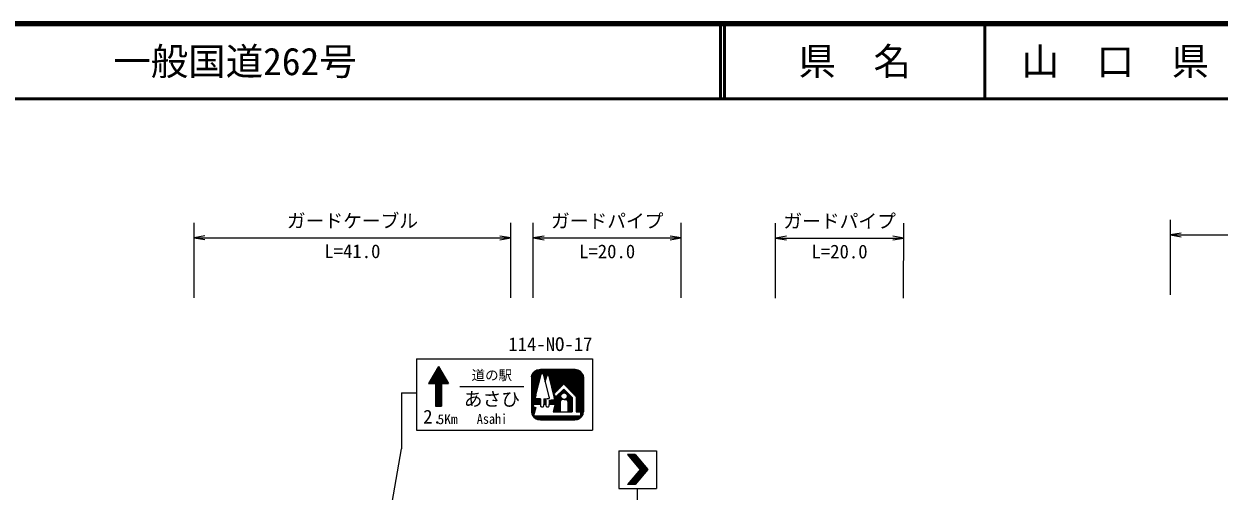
# Model space of a CAD drawing. Units: millimetres, scale not verified. Extents: x 40000 to 680000, y 20000 to 380000.
# Drawn here: x 204827 to 364225, y 317698 to 380000 of the extents above; entities that cross this region are included whole.
import ezdxf
from ezdxf.enums import TextEntityAlignment as Align

# ---------------------------------------------------------------- set-up
doc = ezdxf.new("R2010")
doc.units = ezdxf.units.MM
doc.header["$LTSCALE"] = 1000
for name, color, linetype, lineweight in [('M-STR-STR3', 7, 'Continuous', 13), ('M-STR-STRC', 7, 'Continuous', 13), ('M-TTL', 2, 'Continuous', 140), ('M-TTL-LINE', 7, 'Continuous', 50)]:
    doc.layers.add(name, color=color, linetype=linetype, lineweight=lineweight)
doc.layers.add('M-TTL-TXT', color=7, linetype='Continuous')
doc.styles.add('ＭＳ ゴシック', font='')
doc.styles.get('ＭＳ ゴシック').set_extended_font_data('MS Gothic')

# ---------------------------------------------------------------- blocks, each defined once
blk = doc.blocks.new('open_arrow')
at = {"color": 0, "linetype": 'Continuous', "lineweight": -2}
blk.add_lwpolyline([(7.5, 1.25), (0, 0), (7.5, -1.25)], dxfattribs=at)

msp = doc.modelspace()

# ---------------------------------------------------------------- linework, layer by layer
at = {"layer": 'M-STR-STR3'}
for p, q in [((227526, 343491), (227532, 353491)), ((269753, 343467), (269759, 353467)), ((272754, 343465), (272760, 353465)), ((292479, 343454), (292484, 353454)), ((305062, 343447), (305068, 353447)), ((322157, 343437), (322163, 353437)), ((227531, 351491), (269758, 351467)), ((272759, 351465), (292483, 351454)), ((305067, 351447), (322162, 351437))]:
    msp.add_line(p, q, dxfattribs=at)
at = {"layer": 'M-STR-STRC'}
for p, q in [((357728, 343868), (357727, 353868)), ((357727, 351868), (462660, 351878)), ((257166, 335321), (280666, 335338)), ((257166, 335321), (257173, 325821)), ((280666, 335338), (280673, 325838)), ((260121, 334326), (258795, 332026)), ((259410, 332080), (259492, 333235)), ((259545, 332026), (259544, 333327)), ((259593, 332026), (259579, 333387)), ((259673, 332026), (259672, 333547)), ((259788, 332027), (259787, 333748)), ((259904, 332027), (259903, 333948)), ((259943, 332027), (259925, 333987)), ((260020, 332027), (260018, 334149)), ((260121, 334326), (260124, 329927)), ((260121, 334326), (261450, 332028)), ((260243, 333895), (260121, 334176)), ((260136, 329037), (260121, 334064)), ((260182, 331926), (260250, 334103)), ((260272, 334064), (260274, 332061)), ((260387, 332027), (260385, 333869)), ((260483, 332027), (260482, 333702)), ((260591, 332027), (260590, 333515)), ((260699, 332027), (260698, 333328)), ((272504, 332927), (272564, 333174)), ((272564, 333174), (272592, 333232)), ((272592, 333232), (272614, 333281)), ((272592, 333232), (273805, 333233)), ((272614, 333281), (272655, 333353)), ((272632, 333314), (273831, 333315)), ((272655, 333353), (272699, 333422)), ((272681, 333394), (273872, 333395)), ((272699, 333422), (272759, 333494)), ((272746, 333478), (279199, 333483)), ((272759, 333494), (272803, 333555)), ((272803, 333555), (272868, 333624)), ((272813, 333565), (279130, 333570)), ((272868, 333624), (272957, 333694)), ((272908, 333655), (279044, 333660)), ((272957, 333694), (273034, 333754)), ((272998, 333726), (278958, 333730)), ((273034, 333754), (273104, 333802)), ((273098, 330506), (273811, 333253)), ((273104, 333802), (273217, 333860)), ((273105, 333802), (278842, 333807)), ((273217, 333860), (273306, 333884)), ((273306, 333884), (273725, 333940)), ((273327, 333887), (278640, 333891)), ((273725, 333940), (278354, 333944)), ((273811, 333253), (273828, 333306)), ((273828, 333306), (273845, 333346)), ((273845, 333346), (273869, 333391)), ((273869, 333391), (273895, 333415)), ((273895, 333415), (273927, 333424)), ((273927, 333424), (273962, 333423)), ((273962, 333423), (273998, 333414)), ((273998, 333414), (274021, 333398)), ((274005, 333409), (279244, 333413)), ((274021, 333398), (274047, 333357)), ((274047, 333357), (279277, 333361)), ((274047, 333357), (274070, 333312)), ((274070, 333312), (274087, 333264)), ((274073, 333305), (279311, 333308)), ((274087, 333264), (274118, 333154)), ((274089, 333258), (279339, 333262)), ((274112, 333175), (274593, 333176)), ((274118, 333154), (274804, 330432)), ((274579, 333141), (274604, 333186)), ((274604, 333186), (274629, 333210)), ((274629, 333210), (274661, 333219)), ((274661, 333219), (274697, 333218)), ((274697, 333218), (274732, 333209)), ((274732, 333209), (274756, 333193)), ((274756, 333193), (274781, 333153)), ((274757, 333190), (279366, 333194)), ((274772, 333167), (279375, 333170)), ((274780, 333167), (274898, 332802)), ((274781, 333153), (274832, 333015)), ((278354, 333944), (278691, 333881)), ((278691, 333881), (278795, 333833)), ((278795, 333833), (278878, 333783)), ((278878, 333783), (278956, 333732)), ((278956, 333732), (279015, 333684)), ((279015, 333684), (279092, 333614)), ((279092, 333614), (279151, 333542)), ((279151, 333542), (279213, 333462)), ((279213, 333462), (279279, 333358)), ((279279, 333358), (279338, 333265)), ((279338, 333265), (279392, 333128)), ((258795, 332026), (261450, 332028)), ((258857, 332135), (259035, 332442)), ((258895, 332026), (259136, 332471)), ((258994, 332026), (258993, 332371)), ((258994, 332093), (259136, 332345)), ((259034, 332026), (259184, 332275)), ((259136, 332026), (259136, 332618)), ((259174, 332026), (259204, 332735)), ((259268, 332026), (259267, 332845)), ((259268, 332080), (259376, 332859)), ((259342, 332026), (259410, 332317)), ((259545, 332122), (259347, 332984)), ((259410, 332026), (259410, 333093)), ((259468, 332026), (259484, 332388)), ((259717, 332027), (259720, 329036)), ((259791, 329036), (259789, 332197)), ((259830, 332027), (259832, 330109)), ((259889, 329036), (259886, 332687)), ((259950, 329036), (259948, 332035)), ((260043, 329036), (260041, 332108)), ((260224, 329037), (260180, 332027)), ((260279, 329037), (260270, 331969)), ((260384, 332027), (260386, 329037)), ((260453, 329037), (260445, 332027)), ((260527, 332027), (260530, 329037)), ((260811, 332027), (260810, 333134)), ((260907, 332027), (260907, 332967)), ((261012, 332027), (261011, 332787)), ((261116, 332028), (261115, 332607)), ((261224, 332028), (261223, 332420)), ((261270, 332028), (261224, 332235)), ((261254, 332096), (261309, 332272)), ((261354, 332028), (261303, 332252)), ((262985, 331641), (271491, 331647)), ((272504, 332927), (272508, 328244)), ((272504, 332905), (273721, 332906)), ((272504, 332831), (273701, 332832)), ((272504, 332762), (273683, 332763)), ((272504, 332691), (273665, 332692)), ((272504, 332622), (273647, 332623)), ((272504, 332558), (273630, 332559)), ((272504, 332491), (273613, 332492)), ((272505, 332415), (273593, 332416)), ((272505, 332365), (273580, 332366)), ((272505, 332291), (273561, 332292)), ((272505, 332225), (273544, 332226)), ((272505, 332161), (273527, 332161)), ((272505, 332092), (273509, 332092)), ((272505, 332025), (273492, 332026)), ((272505, 331951), (273473, 331952)), ((272505, 331885), (273456, 331885)), ((272505, 331818), (273439, 331819)), ((272505, 331744), (273419, 331745)), ((272505, 331680), (273403, 331681)), ((272505, 331604), (273383, 331605)), ((272517, 332982), (273740, 332983)), ((272535, 333055), (273759, 333056)), ((272556, 333139), (273781, 333140)), ((274127, 333115), (274573, 333116)), ((274142, 333060), (274558, 333060)), ((274161, 332982), (274537, 332982)), ((274175, 332926), (274522, 332926)), ((274192, 332860), (274504, 332860)), ((274209, 332794), (274486, 332794)), ((274227, 332721), (274466, 332721)), ((274245, 332648), (274446, 332648)), ((274259, 332593), (274431, 332593)), ((274278, 332519), (274411, 332519)), ((274341, 332262), (274549, 333027)), ((274579, 333141), (274549, 333027)), ((274796, 333112), (279395, 333115)), ((274819, 333050), (279408, 333054)), ((274832, 333015), (275508, 330259)), ((274834, 333006), (279417, 333010)), ((274851, 332940), (279431, 332943)), ((274868, 332868), (279446, 332871)), ((274884, 332804), (279460, 332808)), ((274896, 332752), (279465, 332756)), ((274911, 332693), (279465, 332696)), ((274929, 332618), (279465, 332622)), ((274946, 332549), (279465, 332552)), ((274963, 332479), (279465, 332482)), ((274982, 332401), (279465, 332405)), ((275000, 332331), (279465, 332334)), ((275013, 332276), (279465, 332279)), ((275031, 332205), (279465, 332208)), ((275049, 332132), (279465, 332135)), ((275065, 332065), (279466, 332068)), ((279466, 332009), (275079, 332006)), ((276783, 331947), (275094, 331946)), ((276731, 331894), (275107, 331893)), ((275124, 331822), (276661, 331824)), ((275139, 331764), (276603, 331765)), ((275159, 331683), (276523, 331684)), ((275178, 331605), (276446, 331606)), ((276829, 331993), (275461, 330612)), ((276829, 331993), (278459, 330319)), ((276885, 331935), (279466, 331937)), ((276963, 331855), (279466, 331857)), ((277026, 331790), (279466, 331792)), ((277099, 331716), (279466, 331717)), ((277176, 331636), (279466, 331638)), ((277248, 331563), (279466, 331565)), ((279392, 333128), (279465, 332784)), ((279465, 332784), (279468, 328285)), ((255169, 330819), (257169, 330821)), ((255169, 330819), (255175, 323319)), ((272505, 331540), (273366, 331540)), ((272505, 331461), (273346, 331462)), ((272505, 331397), (273329, 331398)), ((272505, 331323), (273310, 331324)), ((272505, 331257), (273293, 331257)), ((272505, 331190), (273276, 331191)), ((272505, 331128), (273260, 331129)), ((272506, 331069), (273244, 331069)), ((272506, 330998), (273226, 330998)), ((272506, 330924), (273207, 330924)), ((272506, 330841), (273185, 330841)), ((272506, 330772), (273167, 330772)), ((272506, 330698), (273148, 330698)), ((272506, 330631), (273131, 330632)), ((272506, 330562), (273113, 330563)), ((272506, 330486), (273094, 330487)), ((272506, 330424), (273079, 330425)), ((272506, 330353), (273063, 330353)), ((272506, 330284), (273047, 330284)), ((272506, 330217), (273032, 330218)), ((272506, 330155), (273018, 330156)), ((272506, 330074), (273029, 330074)), ((272506, 330013), (273040, 330013)), ((273029, 330183), (273028, 330145)), ((273028, 330145), (273029, 330102)), ((273035, 330231), (273029, 330183)), ((273029, 330102), (273034, 330062)), ((273034, 330062), (273055, 330022)), ((273098, 330506), (273035, 330231)), ((273055, 330022), (273164, 330012)), ((273238, 330012), (273164, 330012)), ((273706, 330012), (273238, 330012)), ((273706, 330012), (273707, 329371)), ((274171, 330013), (274172, 329261)), ((274171, 330013), (274599, 330013)), ((274756, 330018), (274599, 330013)), ((274802, 330024), (274756, 330018)), ((274837, 330037), (274802, 330024)), ((274804, 330432), (274834, 330320)), ((274834, 330320), (274849, 330271)), ((274860, 330060), (274837, 330037)), ((274849, 330271), (274861, 330216)), ((274870, 330086), (274860, 330060)), ((274861, 330216), (274869, 330163)), ((274869, 330163), (274870, 330121)), ((274870, 330121), (274870, 330086)), ((275196, 331529), (276370, 331530)), ((275214, 331457), (276299, 331458)), ((275230, 331392), (276234, 331392)), ((275245, 331330), (276173, 331331)), ((275262, 331262), (276105, 331262)), ((275279, 331193), (276038, 331194)), ((275295, 331128), (275973, 331128)), ((275311, 331063), (275908, 331063)), ((275325, 331003), (275849, 331004)), ((275341, 330939), (275786, 330940)), ((275360, 330860), (275708, 330860)), ((275375, 330800), (275648, 330800)), ((275394, 330724), (275573, 330725)), ((275459, 330456), (275603, 330456)), ((275461, 330612), (275787, 330254)), ((275480, 330373), (275679, 330373)), ((275500, 330292), (275752, 330292)), ((275508, 330259), (275538, 330146)), ((275520, 330214), (276461, 330215)), ((275538, 330146), (275553, 330098)), ((275543, 330131), (276499, 330132)), ((275553, 330098), (275565, 330042)), ((275560, 330067), (276545, 330067)), ((275565, 330042), (275572, 329990)), ((275571, 329998), (276622, 329998)), ((275572, 329990), (275574, 329947)), ((276825, 331302), (275787, 330254)), ((275815, 330282), (276444, 330282)), ((275889, 330357), (276438, 330358)), ((275969, 330438), (276447, 330438)), ((276056, 330525), (276475, 330526)), ((276145, 330615), (276528, 330616)), ((276234, 330705), (276622, 330705)), ((276314, 330786), (277327, 330787)), ((276404, 330877), (277238, 330878)), ((276483, 330957), (277160, 330958)), ((276558, 331032), (277087, 331033)), ((276638, 331114), (277008, 331114)), ((276733, 331209), (276915, 331209)), ((276825, 331302), (277934, 330164)), ((277104, 329988), (277934, 329989)), ((277141, 330689), (277422, 330689)), ((277148, 330021), (277934, 330022)), ((277196, 330068), (277934, 330069)), ((277211, 330617), (277492, 330617)), ((277227, 330109), (277934, 330109)), ((277250, 330146), (277934, 330147)), ((277255, 330547), (277560, 330548)), ((277273, 330196), (277902, 330197)), ((277283, 330481), (277625, 330481)), ((277295, 330272), (277828, 330272)), ((277300, 330398), (277705, 330398)), ((277301, 330320), (277781, 330320)), ((277312, 331497), (279466, 331499)), ((277385, 331422), (279466, 331423)), ((277464, 331341), (279466, 331343)), ((277523, 331280), (279466, 331282)), ((277580, 331222), (279466, 331223)), ((277644, 331156), (279466, 331158)), ((277697, 331102), (279466, 331103)), ((277744, 331053), (279466, 331055)), ((277807, 330989), (279466, 330990)), ((277859, 330935), (279466, 330937)), ((277910, 330883), (279466, 330885)), ((277934, 330164), (277935, 328267)), ((277959, 330832), (279466, 330834)), ((278017, 330773), (279467, 330774)), ((278062, 330727), (279467, 330728)), ((278118, 330670), (279467, 330671)), ((278190, 330595), (279467, 330596)), ((278248, 330536), (279467, 330537)), ((278320, 330462), (279467, 330462)), ((278368, 330413), (279467, 330414)), ((278435, 330344), (279467, 330345)), ((278459, 330319), (278461, 328268)), ((278459, 330272), (279467, 330273)), ((278460, 330176), (279467, 330177)), ((278460, 330090), (279467, 330091)), ((278460, 330014), (279467, 330015)), ((259720, 329036), (260530, 329037)), ((272506, 329936), (273707, 329937)), ((272506, 329865), (273707, 329866)), ((272506, 329789), (273707, 329789)), ((272507, 329717), (273707, 329718)), ((272507, 329631), (273707, 329632)), ((272507, 329571), (273707, 329572)), ((272507, 329494), (273707, 329495)), ((272507, 329419), (273707, 329420)), ((272507, 329354), (273707, 329355)), ((272507, 329275), (272946, 329275)), ((272507, 329205), (272816, 329206)), ((272507, 329119), (272770, 329119)), ((272507, 329057), (272762, 329057)), ((272507, 328974), (272767, 328974)), ((272507, 328902), (272823, 328902)), ((272507, 328826), (272924, 328826)), ((272507, 328743), (273095, 328744)), ((272507, 328667), (273073, 328668)), ((272507, 328595), (273052, 328595)), ((272507, 328533), (273034, 328533)), ((272507, 328460), (273012, 328461)), ((272508, 328395), (272993, 328395)), ((272763, 329065), (272771, 329121)), ((272766, 329008), (272763, 329065)), ((272774, 328972), (272766, 329008)), ((272771, 329121), (272788, 329165)), ((272800, 328935), (272774, 328972)), ((272788, 329165), (272815, 329205)), ((272825, 328905), (272800, 328935)), ((273122, 328836), (272802, 327743)), ((272815, 329205), (272848, 329231)), ((272860, 328878), (272825, 328905)), ((272848, 329231), (272899, 329259)), ((272891, 328859), (272860, 328878)), ((272932, 328842), (272891, 328859)), ((272899, 329259), (272954, 329278)), ((273003, 328836), (272932, 328842)), ((272954, 329278), (273007, 329286)), ((273003, 328836), (273122, 328836)), ((273007, 329286), (273707, 329286)), ((273707, 329371), (273707, 329173)), ((273707, 329173), (273713, 329098)), ((273713, 329098), (273725, 329061)), ((273725, 329061), (273744, 329023)), ((273744, 329023), (273768, 328990)), ((273768, 328990), (273802, 328962)), ((273802, 328962), (273851, 328940)), ((273851, 328940), (273912, 328926)), ((273912, 328926), (273966, 328923)), ((273966, 328923), (274018, 328932)), ((274018, 328932), (274072, 328951)), ((274072, 328951), (274115, 328993)), ((274115, 328993), (274149, 329048)), ((274149, 329048), (274170, 329106)), ((274170, 329106), (274172, 329174)), ((274172, 329287), (274432, 329287)), ((274172, 329174), (274172, 329261)), ((274176, 329839), (274432, 329839)), ((274234, 329287), (274233, 329839)), ((274293, 329287), (274292, 329839)), ((274363, 329287), (274363, 329839)), ((274432, 329839), (274432, 329371)), ((274432, 329371), (274432, 329173)), ((274432, 329173), (274438, 329099)), ((274438, 329099), (274450, 329062)), ((274450, 329062), (274469, 329023)), ((274469, 329023), (274493, 328991)), ((274493, 328991), (274527, 328963)), ((274527, 328963), (274576, 328941)), ((274576, 328941), (274637, 328927)), ((274637, 328927), (274691, 328923)), ((274691, 328923), (274743, 328933)), ((274743, 328933), (274797, 328951)), ((274797, 328951), (274840, 328993)), ((274840, 328993), (274874, 329048)), ((274874, 329048), (274895, 329106)), ((274895, 329106), (274897, 329175)), ((274897, 329839), (274897, 329261)), ((274897, 329839), (275167, 329839)), ((274897, 329757), (276388, 329758)), ((274897, 329675), (276372, 329676)), ((274897, 329613), (276363, 329614)), ((274897, 329554), (276357, 329556)), ((274897, 329492), (276357, 329493)), ((274897, 329426), (276357, 329427)), ((274897, 329355), (276357, 329357)), ((276357, 329341), (274897, 329340)), ((274897, 329287), (275697, 329288)), ((274897, 329175), (274897, 329261)), ((275460, 329844), (275167, 329839)), ((275697, 329288), (275398, 328265)), ((275447, 328434), (276358, 328434)), ((275506, 329850), (275460, 329844)), ((275470, 328511), (276358, 328512)), ((275490, 328579), (276358, 328580)), ((275540, 329864), (275506, 329850)), ((275513, 328656), (276358, 328657)), ((275530, 328714), (276358, 328715)), ((275532, 329860), (276486, 329861)), ((275564, 329886), (275540, 329864)), ((275555, 328801), (276358, 328801)), ((275574, 329912), (275564, 329886)), ((275574, 329947), (275574, 329912)), ((275574, 329937), (276739, 329938)), ((275576, 328872), (276358, 328872)), ((275598, 328949), (276357, 328949)), ((275617, 329015), (276357, 329015)), ((275640, 329092), (276357, 329093)), ((275665, 329178), (276357, 329179)), ((275691, 329265), (276357, 329265)), ((276368, 329658), (276357, 329573)), ((276357, 329573), (276358, 328266)), ((276379, 329711), (276368, 329658)), ((276397, 329750), (276379, 329711)), ((276428, 329790), (276397, 329750)), ((276460, 329830), (276428, 329790)), ((276500, 329860), (276460, 329830)), ((276545, 329885), (276500, 329860)), ((276617, 329905), (276545, 329885)), ((276686, 329916), (276617, 329905)), ((276751, 329922), (276686, 329916)), ((276840, 329920), (276751, 329922)), ((276879, 329918), (276960, 329918)), ((276960, 329918), (277012, 329919)), ((277012, 329919), (277055, 329915)), ((277055, 329915), (277108, 329903)), ((277108, 329903), (277155, 329891)), ((277155, 329891), (277194, 329876)), ((277178, 329882), (277934, 329883)), ((277194, 329876), (277236, 329853)), ((277236, 329853), (277263, 329834)), ((277263, 329834), (277288, 329811)), ((277288, 329811), (277934, 329812)), ((277288, 329811), (277309, 329787)), ((277309, 329787), (277322, 329764)), ((277322, 329764), (277333, 329733)), ((277327, 329748), (277934, 329749)), ((277333, 329733), (277346, 329691)), ((277346, 329691), (277365, 329609)), ((277349, 329677), (277934, 329677)), ((277363, 329618), (277934, 329619)), ((277365, 329609), (277366, 328267)), ((277365, 329553), (277934, 329553)), ((277365, 329489), (277934, 329489)), ((277365, 329422), (277934, 329423)), ((277365, 329356), (277934, 329356)), ((277365, 329283), (277934, 329283)), ((277365, 329215), (277934, 329215)), ((277365, 329148), (277935, 329149)), ((277365, 329084), (277935, 329084)), ((277365, 329029), (277935, 329030)), ((277365, 328968), (277935, 328969)), ((277365, 328903), (277935, 328904)), ((277365, 328843), (277935, 328843)), ((277365, 328791), (277935, 328791)), ((277365, 328720), (277935, 328720)), ((277365, 328657), (277935, 328658)), ((277365, 328595), (277935, 328596)), ((277365, 328533), (277935, 328534)), ((277365, 328474), (277935, 328474)), ((277365, 328411), (277935, 328412)), ((278460, 329931), (279467, 329932)), ((278460, 329861), (279467, 329861)), ((278460, 329778), (279467, 329779)), ((278460, 329714), (279467, 329715)), ((278460, 329644), (279467, 329645)), ((278460, 329570), (279467, 329571)), ((278460, 329488), (279467, 329488)), ((278460, 329414), (279468, 329415)), ((278460, 329350), (279468, 329351)), ((278460, 329283), (279468, 329284)), ((278460, 329204), (279468, 329204)), ((278460, 329137), (279468, 329137)), ((278460, 329060), (279468, 329061)), ((278460, 328990), (279468, 328991)), ((278460, 328920), (279468, 328921)), ((278461, 328837), (279468, 328838)), ((278461, 328776), (279468, 328777)), ((278461, 328700), (279468, 328700)), ((278461, 328620), (279468, 328621)), ((278461, 328553), (279468, 328554)), ((278461, 328480), (279468, 328480)), ((278461, 328397), (279468, 328397)), ((272508, 328326), (272973, 328326)), ((272508, 328257), (272953, 328258)), ((272508, 328244), (272553, 327986)), ((272517, 328188), (272933, 328189)), ((272530, 328117), (272912, 328118)), ((272542, 328048), (272892, 328048)), ((272553, 327986), (272590, 327888)), ((272557, 327976), (272871, 327976)), ((272580, 327915), (272853, 327916)), ((272590, 327888), (272635, 327793)), ((272608, 327851), (272834, 327852)), ((272635, 327793), (272679, 327726)), ((272641, 327785), (272812, 327785)), ((272679, 327726), (272724, 327665)), ((272680, 327724), (272787, 327724)), ((272724, 327665), (272789, 327587)), ((272726, 327663), (279235, 327668)), ((272783, 327593), (279178, 327598)), ((272789, 327587), (272852, 327527)), ((272802, 327743), (279078, 327748)), ((272851, 327528), (279113, 327532)), ((272852, 327527), (272911, 327471)), ((272911, 327471), (272980, 327414)), ((272920, 327462), (279045, 327466)), ((272980, 327414), (273043, 327375)), ((273008, 327396), (278953, 327401)), ((273043, 327375), (273134, 327321)), ((273113, 327330), (278853, 327335)), ((273134, 327321), (273238, 327276)), ((273238, 327276), (273327, 327241)), ((273245, 327273), (278745, 327277)), ((273327, 327241), (273439, 327224)), ((273439, 327224), (273726, 327207)), ((273726, 327207), (278285, 327211)), ((275398, 328265), (277935, 328267)), ((275422, 328346), (276358, 328347)), ((277365, 328344), (277935, 328344)), ((278285, 327211), (278583, 327229)), ((279468, 328330), (278461, 328330)), ((278461, 328268), (279078, 328268)), ((278583, 327229), (278677, 327249)), ((278677, 327249), (278773, 327289)), ((278773, 327289), (278847, 327331)), ((278847, 327331), (278916, 327373)), ((278916, 327373), (278981, 327422)), ((278981, 327422), (279046, 327467)), ((279046, 327467), (279096, 327516)), ((279078, 328268), (279078, 327748)), ((279078, 328244), (279462, 328244)), ((279078, 328162), (279449, 328162)), ((279078, 328082), (279436, 328083)), ((279078, 328020), (279426, 328020)), ((279078, 327953), (279406, 327953)), ((279078, 327875), (279372, 327875)), ((279078, 327814), (279340, 327814)), ((279078, 327740), (279293, 327740)), ((279096, 327516), (279148, 327565)), ((279148, 327565), (279204, 327628)), ((279204, 327628), (279253, 327691)), ((279253, 327691), (279305, 327755)), ((279305, 327755), (279347, 327827)), ((279347, 327827), (279393, 327914)), ((279393, 327914), (279422, 327998)), ((279422, 327998), (279468, 328285)), ((257173, 325821), (280673, 325838)), ((249523, 291124), (255175, 323319)), ((284177, 323063), (289177, 323066)), ((284177, 323063), (284180, 318063)), ((286345, 322564), (285332, 322563)), ((285332, 322563), (287066, 320500)), ((285463, 322564), (287142, 320565)), ((285593, 322564), (287273, 320565)), ((285724, 322564), (287403, 320565)), ((285854, 322564), (287534, 320565)), ((285985, 322564), (287664, 320565)), ((286084, 322564), (287764, 320565)), ((286215, 322564), (287895, 320565)), ((286345, 322564), (288025, 320565)), ((289177, 323066), (289180, 318066)), ((287066, 320629), (285335, 318563)), ((287142, 320565), (285466, 318564)), ((287273, 320565), (285596, 318564)), ((287403, 320565), (285727, 318564)), ((287534, 320565), (285857, 318564)), ((287664, 320565), (285988, 318564)), ((287764, 320565), (286087, 318564)), ((287895, 320565), (286218, 318564)), ((288025, 320565), (286348, 318564)), ((284180, 318063), (289180, 318066)), ((286348, 318564), (285335, 318563)), ((286699, 293299), (286680, 318064))]:
    msp.add_line(p, q, dxfattribs=at)
msp.add_circle((276870, 330352), 432, dxfattribs=at)
at = {"layer": 'M-TTL'}
msp.add_line((680000, 380000), (40000, 380000), dxfattribs=at)
at = {"layer": 'M-TTL-LINE'}
for p, q in [((297750, 380000), (297750, 370000)), ((298250, 380000), (298250, 370000)), ((333000, 380000), (333000, 370000)), ((40000, 370000), (680000, 370000))]:
    msp.add_line(p, q, dxfattribs=at)

# ---------------------------------------------------------------- block references
at = {"layer": 'M-STR-STR3', "xscale": 193, "yscale": 193}
for p in [(227531, 351491), (272759, 351465), (305067, 351447)]:
    msp.add_blockref('open_arrow', p, dxfattribs=at)
at = {"layer": 'M-STR-STR3', "xscale": 193, "yscale": 193, "rotation": 180}
for p in [(269758, 351467), (292483, 351454), (322162, 351437)]:
    msp.add_blockref('open_arrow', p, dxfattribs=at)
at = {"layer": 'M-STR-STRC', "xscale": 193, "yscale": 193}
msp.add_blockref('open_arrow', (357727, 351868), dxfattribs=at)

# ---------------------------------------------------------------- texts
at = {"layer": 'M-STR-STR3', "style": 'ＭＳ ゴシック'}
for s, p in [('ガードケーブル', (239895, 352280)), ('ガードパイプ', (275121, 352260)), ('ガードパイプ', (306115, 352243)), ('L=41.0', (244892, 348219)), ('L=20.0', (278869, 348199)), ('L=20.0', (309863, 348182))]:
    msp.add_text(s, height=1833, rotation=359.967, dxfattribs=at).set_placement(p, align=Align.BOTTOM_LEFT)
at = {"layer": 'M-STR-STRC', "style": 'ＭＳ ゴシック'}
for s, height, p in [('114-NO-17', 1833, (269428, 335820)), ('道の駅', 1320, (264538, 332099)), ('あさひ', 1833, (263491, 328494)), ('2.', 1833, (258079, 326157)), ('5Km', 1320, (259985, 326230))]:
    msp.add_text(s, height=height, rotation=0.043, dxfattribs=at).set_placement(p, align=Align.BOTTOM_LEFT)
at = {"layer": 'M-STR-STRC', "style": 'ＭＳ ゴシック', "width": 0.9}
msp.add_text('Asahi', height=1320, rotation=0.043, dxfattribs=at).set_placement((265232, 326269), align=Align.BOTTOM_LEFT)
at = {"layer": 'M-TTL-TXT', "style": 'ＭＳ ゴシック'}
msp.add_text('一般国道262号', height=3666, dxfattribs=at).set_placement((216734, 375000), align=Align.MIDDLE_LEFT)
for s, p in [('県\u3000名', (315625, 375000)), ('山\u3000口\u3000県', (350375, 375000))]:
    msp.add_text(s, height=3666, dxfattribs=at).set_placement(p, align=Align.MIDDLE_CENTER)

doc.saveas('drawing.dxf')
